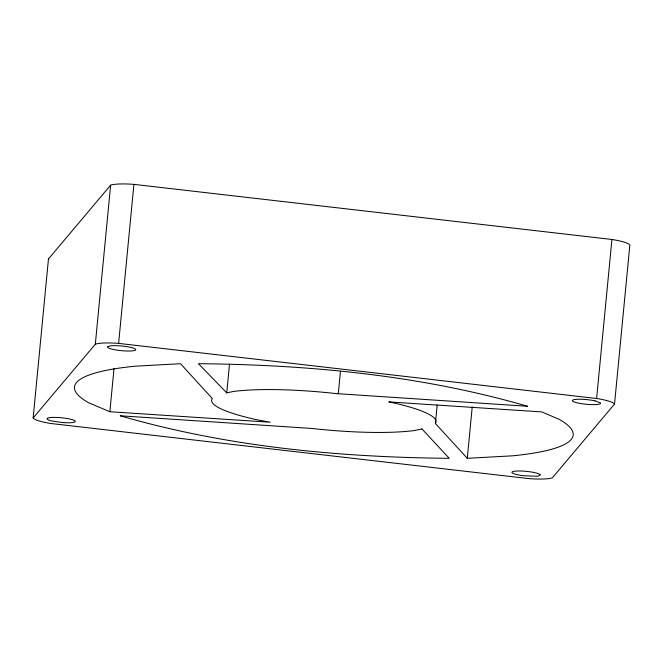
<?xml version="1.0" encoding="UTF-8"?>
<svg xmlns="http://www.w3.org/2000/svg" width="663" height="663" viewBox="0 0 663 663"><rect width="100%" height="100%" fill="white"/><g stroke="black" fill="none" stroke-linecap="round" stroke-linejoin="round"><path stroke-width="0.99" d="M33.15 417.972L48.465 258.951L110.63 185.168A28.177 4.649 5.5 0 1 133.918 184.364L611.924 239.476A28.177 4.649 5.5 0 1 629.85 245.028L614.535 404.049L552.37 477.832A28.177 4.649 5.5 0 1 529.082 478.636L51.076 423.524A28.177 4.649 5.5 0 1 33.15 417.972L95.323 344.188L110.63 185.168M109.851 411.74L88.452 402.673A250.481 41.338 5.5 0 1 134.879 366.216L180.51 363.705L212.301 398.529A112.718 18.605 5.5 0 0 257.468 419.861L270.164 422.215L109.851 411.74L114.003 368.653M95.323 344.188A28.177 4.649 5.5 0 1 118.611 343.384L133.918 184.364M226.738 392.877L198.452 363.689C309.157 364.758 420.947 375.291 527.566 406.27L336.091 393.582A112.718 18.605 5.5 0 0 233.368 391.485L226.738 392.877L229.506 364.144M338.279 393.88L340.459 371.305M435.384 423.491A112.718 18.605 5.5 0 0 390.217 402.159L388.833 401.902L541.671 411.905L559.232 419.347A250.481 41.338 5.5 0 1 512.806 455.804L467.282 458.307L435.384 423.491L437.166 405.027M467.282 458.307L472.222 407.016M614.535 404.049A28.177 4.649 5.5 0 0 596.609 398.496L611.924 239.476M118.611 343.384L596.609 398.496M48.847 259.407A28.177 4.649 5.5 0 1 48.465 258.951M107.737 346.641L107.597 347.238A14.196 2.345 5.5 0 0 121.727 350.702A14.196 2.345 5.5 0 0 135.749 349.849A14.196 2.345 5.5 0 0 124.056 346.243L120.368 345.879A14.196 2.345 5.5 0 0 110.796 345.821L107.737 346.641M47.288 418.378L47.131 418.975A14.196 2.345 5.5 0 0 52.137 421.046L62.463 422.546A14.196 2.345 5.5 0 0 75.342 421.403A14.196 2.345 5.5 0 0 62.421 417.856A14.196 2.345 5.5 0 0 47.288 418.378M540.13 474.857L538.671 475.918L536.607 476.233L523.206 475.719A14.196 2.345 5.5 0 1 511.985 472.097A14.196 2.345 5.5 0 1 526.397 471.368A14.196 2.345 5.5 0 1 540.13 474.857M421.958 428.936L414.317 430.536A112.718 18.605 5.5 0 1 311.602 428.439L120.235 415.784C226.821 446.746 338.569 457.263 449.241 458.332L421.958 428.936M595.067 400.866L591.868 400.261A14.196 2.345 5.5 0 0 572.683 400.137A14.196 2.345 5.5 0 0 585.885 404.231A14.196 2.345 5.5 0 0 600.487 402.938L595.067 400.866"/></g></svg>
